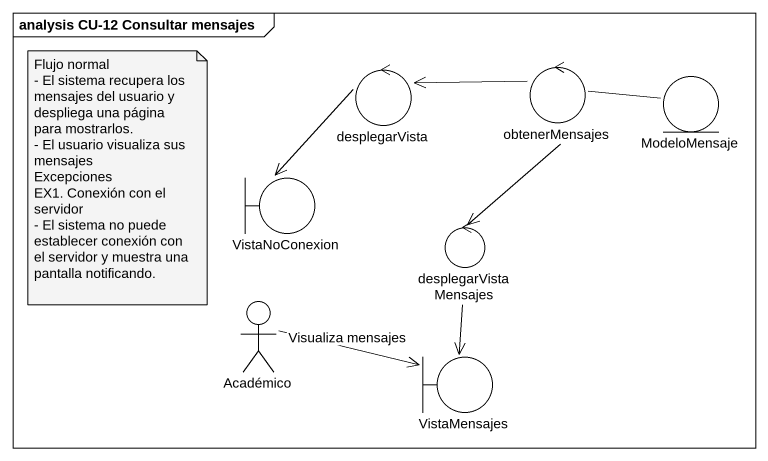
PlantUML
@startuml
mainframe analysis CU-12 Consultar mensajes
control desplegarVista
control obtenerMensajes
entity ModeloMensaje
boundary VistaNoConexion
control desplegarVistaMensajes
actor Académico
boundary VistaMensajes
desplegarVista --> VistaNoConexion
obtenerMensajes -left-> desplegarVista
obtenerMensajes -right- ModeloMensaje
obtenerMensajes --> desplegarVistaMensajes
desplegarVistaMensajes --> VistaMensajes
Académico -right-> VistaMensajes : Visualiza mensajes
note as N1
  Flujo normal
  - El sistema recupera los mensajes del usuario y despliega una página para mostrarlos.
  - El usuario visualiza sus mensajes
  Excepciones
  EX1. Conexión con el servidor
  - El sistema no puede establecer conexión con el servidor y muestra una pantalla notificando.
end note
@enduml
